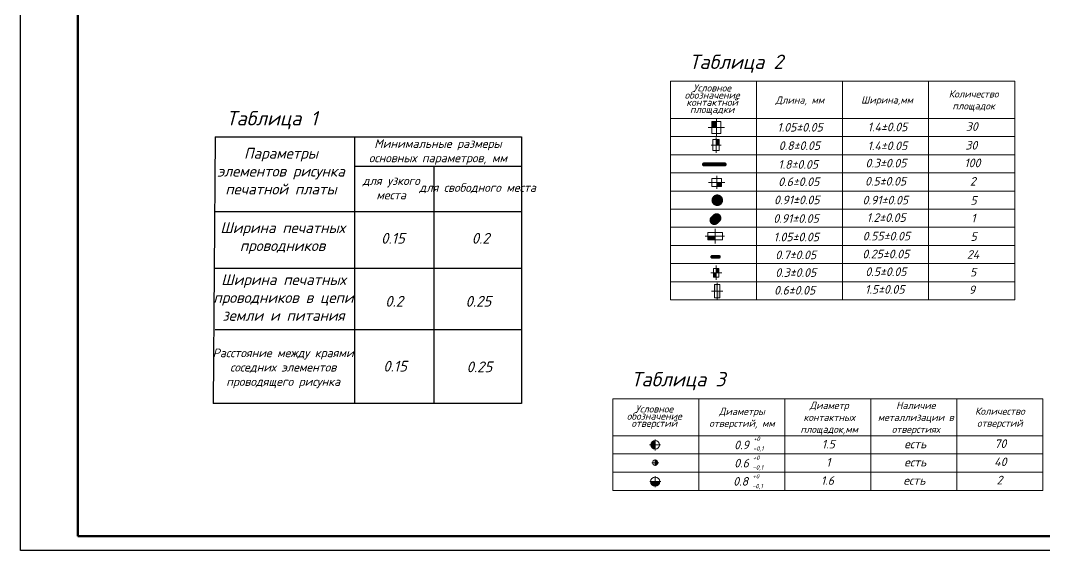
# Model space of a CAD drawing. Header units: millimetres. Extents: x -578 to 740, y 82 to 629.
# Drawn here: x 142.5 to 499.5, y 82 to 266.9 of the extents above; entities that cross this region are included whole.
import ezdxf

# ---------------------------------------------------------------- set-up
doc = ezdxf.new("R2010")
doc.units = ezdxf.units.MM
doc.header["$LTSCALE"] = 0.5
doc.layers.get('0').update_dxf_attribs({"lineweight": 60})
doc.layers.get('Defpoints').update_dxf_attribs({"color": 5})
doc.layers.add('СПЛТОНК', color=7, linetype='Continuous', lineweight=20)
doc.layers.add('Элементы 0.35', color=5, linetype='Continuous', lineweight=35)
doc.styles.add('ISOCPEUR', font='isocpeur.ttf', dxfattribs={"oblique": 15})
doc.styles.add('MyStyle', font='isocpeur.ttf', dxfattribs={"oblique": 15})

msp = doc.modelspace()

# ---------------------------------------------------------------- hatches: boundary and pattern name
at = {"lineweight": 0}
h = msp.add_hatch(color=256, dxfattribs=at)
h.dxf.hatch_style = 1
h.paths.add_polyline_path([(385.14, 231.61), (383.51, 231.61), (383.51, 229.51), (385.14, 229.52)])
h = msp.add_hatch(color=256, dxfattribs=at)
h.dxf.hatch_style = 1
h.paths.add_polyline_path([(386.14, 225.34), (385.07, 225.34), (385.07, 223.39), (386.14, 223.39)])
h = msp.add_hatch(color=256, dxfattribs=at)
h.dxf.hatch_style = 1
h.paths.add_polyline_path([(385.24, 208.98), (386.91, 208.98), (386.91, 210.37), (385.24, 210.36)])
h = msp.add_hatch(color=256, dxfattribs=at)
h.dxf.hatch_style = 1
h.paths.add_polyline_path([(384.72, 190.34), (384.72, 191.65), (384.71, 191.65), (382.17, 191.64), (382.17, 190.34)])
h = msp.add_hatch(color=256, dxfattribs=at)
h.dxf.hatch_style = 1
h.paths.add_polyline_path([(384.16, 178.89), (384.16, 177.4), (385.08, 177.4), (385.07, 178.89)])
h.paths.add_polyline_path([(385.07, 180.38), (385.07, 178.89), (385.94, 178.88), (385.94, 180.38)])
h = msp.add_hatch(color=256, dxfattribs=at)
h.dxf.hatch_style = 1
h.paths.add_polyline_path([(384.49, 172.47), (385.37, 172.48), (385.37, 174.79), (384.49, 174.79)])
h.paths.add_polyline_path([(386.32, 172.48), (385.37, 172.48), (385.37, 170.2), (386.32, 170.2)])
h = msp.add_hatch(color=256, dxfattribs=at)
h.dxf.hatch_style = 1
h.paths.add_polyline_path([(363.76, 120.36, 0.414214), (362.26, 118.86), (363.76, 118.86)])
h.paths.add_polyline_path([(363.76, 118.86), (362.26, 118.86, 0.414214), (363.76, 117.36)])
h = msp.add_hatch(color=256, dxfattribs=at)
h.dxf.hatch_style = 1
h.paths.add_polyline_path([(363.79, 113.58), (363.79, 112.66), (364.71, 112.66, 0.414214)])
h.paths.add_polyline_path([(364.71, 112.66), (363.79, 112.66), (363.79, 111.75, 0.414214)])
h = msp.add_hatch(color=256, dxfattribs=at)
h.dxf.hatch_style = 1
h.paths.add_polyline_path([(363.8, 106.07), (362.2, 106.07, 0.414842), (363.8, 104.47)])
h.paths.add_polyline_path([(365.4, 106.07), (363.8, 106.07), (363.8, 104.47, 0.413585)])

# ---------------------------------------------------------------- linework, layer by layer
for p, q in [((162.51, 87.05), (162.51, 497.05)), ((734.51, 87.05), (162.51, 87.05))]:
    msp.add_line(p, q)
for p, q in [((385.14, 226.63), (385.14, 232.41)), ((385.14, 229.52), (382.3, 229.5)), ((385.14, 229.52), (388.02, 229.52)), ((385.07, 220.74), (385.07, 226.04)), ((385.07, 223.39), (383.33, 223.37)), ((385.07, 223.39), (386.84, 223.39)), ((385.24, 208.2), (385.24, 212.64)), ((385.24, 210.36), (382.41, 210.34)), ((385.24, 210.36), (388.08, 210.37)), ((384.71, 189.13), (384.73, 194.27)), ((384.71, 191.65), (381.2, 191.64)), ((384.71, 191.65), (387.96, 191.66)), ((386.98, 178.87), (383.22, 178.9)), ((385.07, 178.87), (385.06, 181.47)), ((385.07, 178.87), (385.09, 176.48)), ((385.37, 169.54), (385.37, 175.43)), ((385.37, 172.48), (383.44, 172.47)), ((385.37, 172.48), (387.33, 172.49)), ((361.84, 118.86), (365.69, 118.86)), ((363.76, 118.86), (363.75, 120.76)), ((363.76, 118.86), (363.77, 116.94)), ((363.8, 106.07), (363.79, 107.97)), ((361.88, 106.07), (365.73, 106.07)), ((363.8, 106.07), (363.8, 104.15))]:
    msp.add_line(p, q, dxfattribs=at)
at = {"lineweight": -3}
msp.add_line((317.2, 226.3), (317.19, 133.32), dxfattribs=at)
at = {"lineweight": 0}
for points in [[(383.51, 227.41), (383.51, 231.61), (386.66, 231.61), (386.66, 227.41)], [(383.93, 221.48), (383.93, 225.34), (386.14, 225.34), (386.14, 221.48)], [(383.51, 211.81), (386.91, 211.81), (386.91, 208.98), (383.51, 208.98)], [(382.17, 192.99), (387.23, 192.99), (387.23, 190.34), (382.17, 190.34)], [(384.16, 177.4), (384.16, 180.38), (385.94, 180.38), (385.94, 177.4)], [(384.49, 174.79), (386.32, 174.79), (386.32, 170.2), (384.49, 170.2)]]:
    msp.add_lwpolyline(points, close=True, dxfattribs=at)
for points, const_width in [([(388, 216.68), (380.83, 216.68)], 1.43), ([(385.2, 197.97), (384.42, 197.23)], 3.38), ([(383.67, 184.45), (386.02, 184.45)], 1.31)]:
    msp.add_lwpolyline(points, dxfattribs=dict(at, const_width=const_width))
for points, const_width in [([(380.83, 217.04, 1), (380.83, 216.32, 1)], 0.716), ([(388, 217.04, 1), (388, 216.32, 1)], 0.716), ([(384.44, 204.19, 1), (386.46, 204.19, 1)], 2.02), ([(383.58, 197.23, 1), (385.27, 197.23, 1)], 1.69), ([(384.36, 197.97, 1), (386.05, 197.97, 1)], 1.69), ([(383.67, 184.13, 1), (383.67, 184.78, 1)], 0.655), ([(386.02, 184.13, 1), (386.02, 184.78, 1)], 0.655)]:
    msp.add_lwpolyline(points, format="xyb", close=True, dxfattribs=dict(at, const_width=const_width))
at = {"const_width": 0.2}
msp.add_lwpolyline([(364.06, 112.66, -1), (363.86, 112.66, -1)], format="xyb", close=True, dxfattribs=at)
at = {"lineweight": 0}
for centre, radius in [((363.76, 118.86), 1.5), ((363.79, 112.66), 0.915), ((363.8, 106.07), 1.6)]:
    msp.add_circle(centre, radius, dxfattribs=at)
at = {"layer": 'Defpoints'}
for p, q in [((142.51, 82.05), (142.51, 502.05)), ((739.51, 82.05), (142.51, 82.05))]:
    msp.add_line(p, q, dxfattribs=at)
at = {"layer": 'СПЛТОНК', "color": 0}
for p, q in [((489.15, 245.65), (369.15, 245.65)), ((369.15, 245.65), (369.15, 202.43)), ((399.15, 245.65), (399.15, 201.07)), ((459.15, 245.65), (459.15, 201.07)), ((489.15, 245.65), (489.15, 202.43)), ((369.15, 232.73), (489.15, 232.73)), ((369.15, 226.4), (489.15, 226.4)), ((369.15, 220.07), (489.15, 220.07)), ((369.15, 213.73), (489.15, 213.73)), ((369.15, 207.4), (489.15, 207.4)), ((369.15, 201.07), (489.15, 201.07)), ((369.15, 201.07), (489.15, 201.07)), ((369.15, 201.07), (369.15, 175.74)), ((399.15, 201.32), (399.15, 175.74)), ((459.15, 201.32), (459.15, 175.74)), ((489.15, 201.07), (489.15, 177.1)), ((369.15, 194.74), (489.15, 194.74)), ((369.15, 188.4), (489.15, 188.4)), ((369.15, 182.07), (489.15, 182.07)), ((369.15, 175.74), (489.15, 175.74)), ((369.15, 175.74), (369.15, 169.41)), ((369.15, 175.74), (489.15, 175.74)), ((399.15, 175.74), (399.15, 169.41)), ((459.15, 175.74), (459.15, 169.41)), ((489.15, 175.74), (489.15, 170.77)), ((369.15, 169.41), (489.15, 169.41)), ((498.98, 134.97), (348.98, 134.97)), ((378.98, 134.97), (378.98, 102.97)), ((438.98, 134.97), (438.98, 102.97)), ((348.98, 122.05), (498.98, 122.05)), ((348.98, 115.72), (498.98, 115.72)), ((348.98, 109.39), (498.98, 109.39)), ((348.98, 102.97), (498.98, 102.97))]:
    msp.add_line(p, q, dxfattribs=at)
at = {"layer": 'СПЛТОНК'}
for p, q in [((369.15, 245.65), (369.15, 201.07)), ((369.15, 245.65), (489.15, 245.65)), ((429.15, 245.65), (429.15, 201.07)), ((489.15, 245.65), (489.15, 201.07)), ((369.15, 232.73), (489.15, 232.73)), ((369.15, 226.4), (369.15, 229.4)), ((369.15, 226.4), (489.15, 226.4)), ((369.15, 226.4), (384.15, 226.4)), ((369.15, 213.73), (489.15, 213.73)), ((369.15, 207.4), (489.15, 207.4)), ((369.15, 201.07), (489.15, 201.07)), ((369.15, 201.07), (489.15, 201.07)), ((369.15, 201.07), (384.15, 201.07)), ((429.15, 201.07), (429.15, 175.74)), ((489.15, 201.07), (489.15, 175.74)), ((369.15, 188.4), (489.15, 188.4)), ((369.15, 182.07), (489.15, 182.07)), ((369.15, 175.74), (489.15, 175.74)), ((369.15, 175.74), (489.15, 175.74)), ((429.15, 175.74), (429.15, 169.41)), ((489.15, 175.74), (489.15, 169.41)), ((369.15, 169.41), (489.15, 169.41)), ((348.98, 134.97), (348.98, 102.97)), ((348.98, 134.97), (498.98, 134.97)), ((408.98, 134.97), (408.98, 102.97)), ((468.98, 134.97), (468.98, 102.97)), ((498.98, 134.97), (498.98, 102.97)), ((348.98, 122.05), (498.98, 122.05)), ((348.98, 115.72), (348.98, 118.72)), ((348.98, 115.72), (498.98, 115.72)), ((348.98, 115.72), (363.98, 115.72))]:
    msp.add_line(p, q, dxfattribs=at)
at = {"layer": 'СПЛТОНК', "lineweight": 0}
for p, q in [((365.02, 112.66), (362.67, 112.66)), ((362.67, 112.66), (363.79, 112.66)), ((363.79, 113.75), (363.79, 111.56))]:
    msp.add_line(p, q, dxfattribs=at)
at = {"layer": 'Элементы 0.35', "color": 7, "lineweight": -3}
for p, q in [((210.43, 226.32), (209.66, 133.32)), ((210.43, 226.32), (317.2, 226.3)), ((258.97, 226.32), (258.97, 133.32)), ((317.23, 215.95), (258.97, 215.96)), ((286.61, 215.96), (286.61, 133.32)), ((210.43, 200.31), (317.28, 200.29)), ((210.43, 180.48), (317.34, 180.48)), ((317.2, 158.96), (210.43, 158.97)), ((317.19, 133.32), (209.66, 133.32))]:
    msp.add_line(p, q, dxfattribs=at)

# ---------------------------------------------------------------- texts
at = {"color": 7, "insert": (230.18, 232.1), "char_height": 5, "width": 36.746, "attachment_point": 5, "style": 'MyStyle'}
msp.add_mtext('Таблица 1', dxfattribs=at)
at = {"color": 7, "lineweight": -3, "attachment_point": 5, "style": 'MyStyle'}
for s, insert, char_height, width in [('Минимальные размеры основных параметров, мм', (288.07, 221.02), 3, 54.8989), ('Параметры элементов рисунка печатной платы', (233.35, 214.32), 3.75, 45.6253), ('{\\fISOCPEUR|b0|i0|c204|p34;для узкого места}', (271.76, 208.5), 3, 22.9248), ('для свободного места', (301.89, 208.37), 3, 39.056), ('\\pt55;Ширина печатных проводников', (233.88, 190.98), 3.75, 54.0013), ('0.15', (272.37, 190.91), 3.75, 22.9248), ('0.2', (302.95, 190.91), 3.75, 22.9248), ('\\pt55.001;Ширина печатных проводников в цепи земли и питания', (234.2, 170.26), 3.75, 54.0013), ('0.2', (272.79, 168.95), 3.75, 22.9248), ('0.25', (302.16, 168.95), 3.75, 22.9248), ('Расстояние между краями соседних элементов проводящего рисунка', (234.11, 145.55), 3, 49.064), ('0.15', (273.12, 146.32), 3.75, 22.9248), ('0.25', (302.51, 146.09), 3.75, 22.9248)]:
    msp.add_mtext(s, dxfattribs=dict(at, insert=insert, char_height=char_height, width=width))
at = {"char_height": 1.5, "width": 19.7486, "attachment_point": 4, "style": 'ISOCPEUR'}
for s, insert in [('+0', (398.03, 121)), ('-0,1', (397.91, 117.43)), ('+0', (397.9, 114.41)), ('-0,1', (397.78, 110.84)), ('+0', (397.77, 107.91)), ('-0,1', (397.65, 104.34))]:
    msp.add_mtext(s, dxfattribs=dict(at, insert=insert))
at = {"layer": 'СПЛТОНК', "attachment_point": 5, "style": 'MyStyle'}
for s, insert, char_height, width in [('Таблица 2', (392.04, 251.79), 5, 69.9534), ('Длина, мм', (414.24, 238.82), 2.5, 27.5), ('Ширина,мм', (444.64, 238.82), 2.5, 30), ('Количество площадок', (474.84, 238.82), 2.5, 28), ('1.05%%P0.05', (414.31, 229.62), 3, 30), ('1.4%%P0.05', (444.8, 229.73), 3, 30), ('30', (474.19, 229.88), 3, 30), ('0.8%%P0.05', (414.08, 223.22), 3, 30), ('1.4%%P0.05', (444.76, 223.17), 3, 30), ('30', (474.04, 223.35), 3, 30), ('1.8%%P0.05', (413.64, 216.67), 3, 30), ('0.3%%P0.05', (444.27, 217.14), 3, 30), ('100', (474.39, 217.19), 3, 30), ('0.6%%P0.05', (413.86, 210.64), 3, 30), ('0.5%%P0.05', (444.12, 210.8), 3, 30), ('2', (474.56, 210.8), 3, 30), ('0.91%%P0.05', (413.17, 204.29), 3, 30), ('0.91%%P0.05', (444.04, 204.24), 3, 30), ('5', (474.81, 204.14), 3, 30), ('0.91%%P0.05', (412.92, 197.81), 3, 30), ('1.2%%P0.05', (444.34, 198.12), 3, 30), ('1', (474.74, 197.96), 3, 30), ('1.05%%P0.05', (413, 191.37), 3, 30), ('0.55%%P0.05', (444.42, 191.68), 3, 30), ('5', (474.82, 191.51), 3, 30), ('0.7%%P0.05', (412.8, 185.13), 3, 30), ('0.25%%P0.05', (444.22, 185.44), 3, 30), ('24', (474.62, 185.28), 3, 30), ('0.3%%P0.05', (412.81, 178.96), 3, 30), ('0.5%%P0.05', (444.23, 179.27), 3, 30), ('5', (474.63, 179.1), 3, 30), ('0.6%%P0.05', (412.43, 172.79), 3, 30), ('1.5%%P0.05', (443.85, 173.1), 3, 30), ('9', (474.24, 172.93), 3, 30), ('Таблица 3', (371.87, 141.11), 5, 69.9534), ('Диаметр\\Pконтактных площадок,мм', (424.47, 128.15), 2.5, 30), ('Наличие металлизации в отверстиях', (454.67, 128.15), 2.5, 28), ('{\\fISOCPEUR|b0|i0|c204|p34;Диаметры отверстий, мм}', (394.07, 128.15), 2.5, 27.5), ('{\\fISOCPEUR|b0|i0|c204|p34;Количество отверстий}', (483.98, 128.2), 2.5, 26.8182), ('0.9', (393.91, 118.86), 3, 30), ('1.5', (424.16, 119.14), 3, 30), ('{\\fISOCPEUR|b0|i0|c204|p34;есть}', (454.48, 119.19), 3, 30), ('70', (484.16, 119.31), 3, 30), ('1', (424.16, 112.81), 3, 30), ('40', (484.16, 112.98), 3, 30), ('0.6', (393.91, 112.53), 3, 30), ('{\\fISOCPEUR|b0|i0|c204|p34;есть}', (454.48, 112.86), 3, 30), ('0.8', (393.6, 106.17), 3, 30), ('1.6', (423.86, 106.45), 3, 30), ('{\\fISOCPEUR|b0|i0|c204|p34;есть}', (454.18, 106.5), 3, 30), ('2', (483.86, 106.62), 3, 30)]:
    msp.add_mtext(s, dxfattribs=dict(at, insert=insert, char_height=char_height, width=width))
at = {"layer": 'СПЛТОНК', "char_height": 2.5, "width": 30, "attachment_point": 5, "line_spacing_factor": 0.6, "style": 'MyStyle'}
for s, insert in [('Условное обозначение контактной площадки ', (383.67, 239.26)), ('Условное обозначение отверстий ', (363.5, 128.58))]:
    msp.add_mtext(s, dxfattribs=dict(at, insert=insert))

doc.saveas('drawing.dxf')
